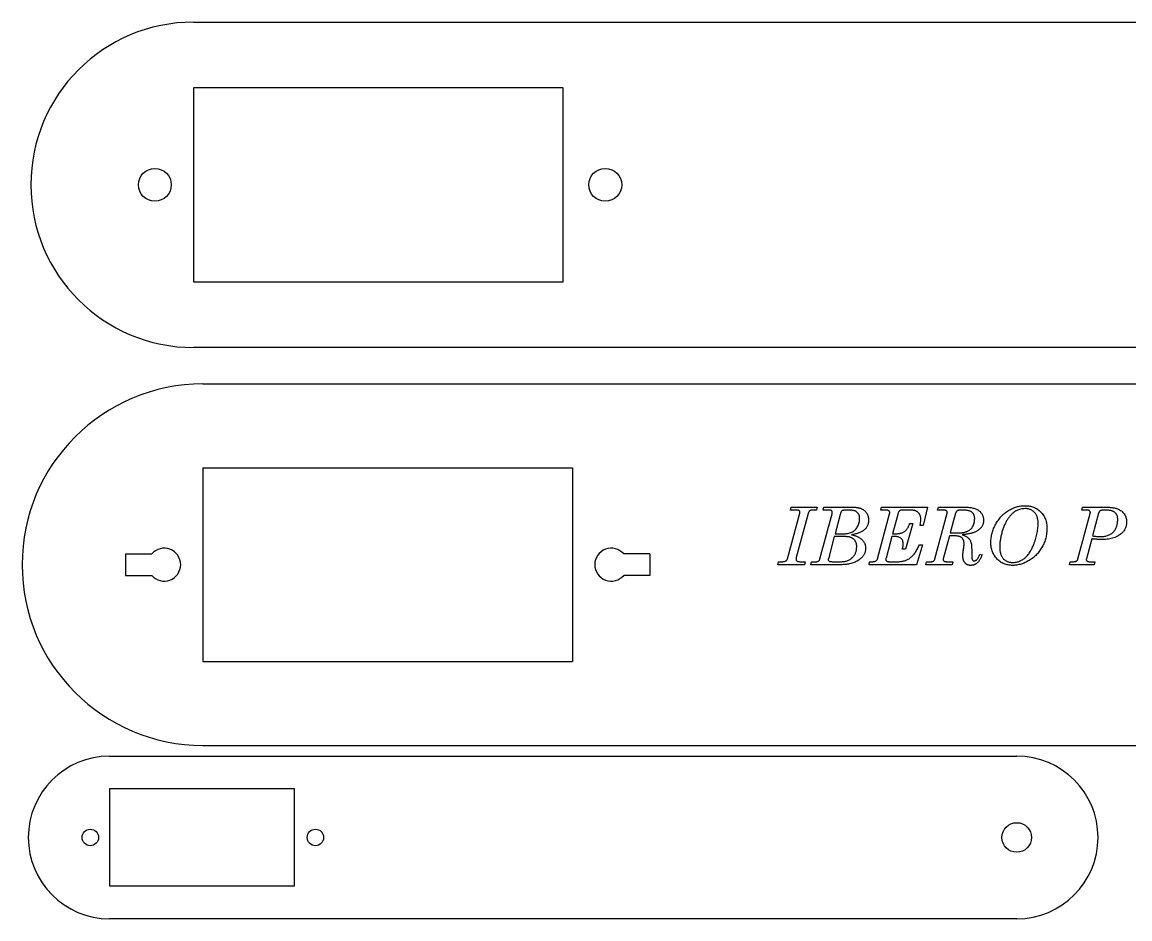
# Model space of a CAD drawing. Header units: millimetres. Extents: x 1 to 263, y 334 to 648.
# Drawn here: x 1.3 to 136.2, y 334.2 to 443.3 of the extents above; entities that cross this region are included whole.
import ezdxf

# ---------------------------------------------------------------- set-up
doc = ezdxf.new("R2010")
doc.units = ezdxf.units.MM

msp = doc.modelspace()

# ---------------------------------------------------------------- linework, layer by layer
at = {"color": 7, "linetype": 'Continuous', "lineweight": 25}
for p, q in [((22.2, 443.29), (243.03, 443.29)), ((67.2, 435.29), (22.2, 435.29)), ((22.2, 435.29), (22.2, 411.69)), ((67.2, 411.69), (67.2, 435.29)), ((22.2, 411.69), (67.2, 411.69)), ((243.03, 403.69), (22.2, 403.69)), ((23.34, 399.26), (223.34, 399.26)), ((23.34, 389.06), (68.34, 389.06)), ((23.34, 389.06), (23.34, 365.46)), ((68.34, 389.06), (68.34, 365.46)), ((94.87, 383.91), (94.95, 384.26)), ((94.95, 384.26), (98.11, 384.26)), ((98.11, 384.26), (98.04, 383.91)), ((98.83, 383.91), (98.92, 384.26)), ((98.92, 384.26), (102.39, 384.26)), ((105.84, 383.91), (105.94, 384.26)), ((105.94, 384.26), (111.54, 384.26)), ((111.54, 384.26), (111, 382.02)), ((112.77, 383.91), (112.86, 384.26)), ((112.86, 384.26), (116.06, 384.26)), ((130.32, 383.91), (130.41, 384.26)), ((130.41, 384.26), (133.11, 384.26)), ((94.5, 377.99), (96, 383.52)), ((95.57, 383.91), (94.87, 383.91)), ((97, 383.47), (95.56, 378.14)), ((98.04, 383.91), (97.56, 383.91)), ((98.44, 377.96), (99.92, 383.44)), ((99.47, 383.91), (98.83, 383.91)), ((100.92, 383.37), (100.29, 381.03)), ((105.45, 377.97), (106.92, 383.45)), ((106.42, 383.91), (105.84, 383.91)), ((107.92, 383.36), (107.29, 381.03)), ((109.38, 383.91), (108.41, 383.91)), ((112.45, 377.97), (113.94, 383.52)), ((113.46, 383.91), (112.77, 383.91)), ((114.96, 383.52), (114.31, 381.12)), ((129.85, 377.96), (131.34, 383.49)), ((130.85, 383.91), (130.32, 383.91)), ((132.37, 383.53), (131.63, 380.76)), ((109.74, 382.29), (108.85, 379.15)), ((109.39, 382.29), (109.74, 382.29)), ((111, 382.02), (110.64, 382.02)), ((100.19, 380.67), (99.47, 377.97)), ((101.56, 380.67), (100.19, 380.67)), ((100.29, 381.03), (101.5, 381.03)), ((107.19, 380.67), (106.49, 378.07)), ((107.65, 380.67), (107.19, 380.67)), ((107.29, 381.03), (107.81, 381.03)), ((114.22, 380.76), (113.46, 377.96)), ((114.87, 380.76), (114.22, 380.76)), ((114.31, 381.12), (115.23, 381.12)), ((131.53, 380.41), (130.88, 377.99)), ((108.85, 379.15), (108.49, 379.15)), ((110.91, 379.69), (110.19, 377.26)), ((110.55, 379.69), (110.91, 379.69)), ((13.94, 378.56), (17.12, 378.56)), ((13.94, 378.56), (13.94, 375.96)), ((77.74, 378.56), (74.56, 378.56)), ((77.74, 378.56), (77.74, 375.96)), ((93.31, 377.26), (93.4, 377.62)), ((93.4, 377.62), (93.85, 377.62)), ((96.06, 377.62), (96.64, 377.62)), ((96.64, 377.62), (96.56, 377.26)), ((97.32, 377.26), (97.42, 377.62)), ((97.42, 377.62), (98.01, 377.62)), ((99.98, 377.62), (100.97, 377.62)), ((104.45, 377.26), (104.49, 377.62)), ((104.49, 377.62), (104.86, 377.62)), ((106.83, 377.62), (107.94, 377.62)), ((111.32, 377.26), (111.41, 377.62)), ((111.41, 377.62), (111.98, 377.62)), ((113.9, 377.62), (114.61, 377.62)), ((114.61, 377.62), (114.53, 377.26)), ((117.92, 378.52), (118.18, 378.44)), ((128.83, 377.26), (128.91, 377.62)), ((128.91, 377.62), (129.27, 377.62)), ((131.32, 377.62), (131.91, 377.62)), ((131.91, 377.62), (131.82, 377.26)), ((96.56, 377.26), (93.31, 377.26)), ((101.15, 377.26), (97.32, 377.26)), ((110.19, 377.26), (104.45, 377.26)), ((114.53, 377.26), (111.32, 377.26)), ((131.82, 377.26), (128.83, 377.26)), ((13.94, 375.96), (17.12, 375.96)), ((77.74, 375.96), (74.56, 375.96)), ((23.34, 365.46), (68.34, 365.46)), ((23.34, 355.26), (223.34, 355.26)), ((11.99, 353.96), (122.4, 353.96)), ((34.49, 349.96), (11.99, 349.96)), ((11.99, 349.96), (11.99, 338.16)), ((34.49, 338.16), (34.49, 349.96)), ((11.99, 338.16), (34.49, 338.16)), ((122.4, 334.16), (11.99, 334.16))]:
    msp.add_line(p, q, dxfattribs=at)
for centre, radius in [((17.5, 423.49), 2), ((72.32, 423.49), 2), ((122.4, 344.06), 1.8), ((9.64, 344.06), 1), ((37.04, 344.06), 1)]:
    msp.add_circle(centre, radius, dxfattribs=at)
for centre, radius, start, end in [((22.2, 423.49), 19.8, 90, 270), ((23.34, 377.26), 22, 90, 270), ((18.64, 377.26), 2, 220.5416, 139.4584), ((73.04, 377.26), 2, 40.5416, 319.4584), ((11.99, 344.06), 9.9, 90, 270), ((122.4, 344.06), 9.9, 270, 90)]:
    msp.add_arc(centre, radius, start, end, dxfattribs=at)
for points, knots in [([(102.39, 384.26), (102.44, 384.26), (102.56, 384.26), (102.72, 384.25), (102.87, 384.24), (103.02, 384.22), (103.15, 384.19), (103.28, 384.16), (103.4, 384.12), (103.54, 384.06), (103.7, 383.97), (103.88, 383.84), (104.02, 383.7), (104.15, 383.53), (104.24, 383.34), (104.31, 383.14), (104.35, 382.91), (104.36, 382.76), (104.36, 382.68)], [0, 0, 0, 0, 0.059829, 0.116348, 0.169583, 0.220687, 0.268379, 0.314151, 0.357214, 0.397768, 0.475243, 0.548688, 0.620565, 0.691579, 0.763795, 0.838079, 0.916206, 1, 1, 1, 1]), ([(116.06, 384.26), (116.16, 384.26), (116.34, 384.26), (116.61, 384.24), (116.86, 384.21), (117.08, 384.16), (117.29, 384.1), (117.48, 384.02), (117.65, 383.93), (117.8, 383.83), (117.93, 383.72), (118.05, 383.59), (118.14, 383.46), (118.22, 383.32), (118.28, 383.17), (118.33, 383.01), (118.36, 382.84), (118.36, 382.72), (118.36, 382.66)], [0, 0, 0, 0, 0.090386, 0.175214, 0.253953, 0.327272, 0.395662, 0.459901, 0.520141, 0.577149, 0.631775, 0.684752, 0.73614, 0.786906, 0.837984, 0.890312, 0.944127, 1, 1, 1, 1]), ([(119.26, 379.94), (119.26, 380.04), (119.26, 380.24), (119.29, 380.53), (119.34, 380.82), (119.4, 381.1), (119.48, 381.38), (119.58, 381.65), (119.7, 381.93), (119.84, 382.19), (119.99, 382.45), (120.16, 382.69), (120.33, 382.92), (120.52, 383.14), (120.72, 383.34), (120.93, 383.52), (121.16, 383.7), (121.39, 383.85), (121.63, 383.99), (121.88, 384.11), (122.13, 384.21), (122.37, 384.3), (122.63, 384.36), (122.88, 384.41), (123.14, 384.44), (123.31, 384.44), (123.39, 384.44)], [0, 0, 0, 0, 0.0435993, 0.0867325, 0.1298178, 0.1726037, 0.2156144, 0.2591366, 0.3028962, 0.3474412, 0.3918177, 0.4353261, 0.4782401, 0.5204424, 0.5621123, 0.603729, 0.6453146, 0.6870965, 0.7284564, 0.7688231, 0.808281, 0.847258, 0.8856074, 0.9238219, 0.9617923, 1, 1, 1, 1]), ([(123.39, 384.44), (123.49, 384.44), (123.68, 384.44), (123.95, 384.4), (124.21, 384.34), (124.46, 384.26), (124.7, 384.15), (124.92, 384.01), (125.13, 383.86), (125.32, 383.67), (125.5, 383.48), (125.65, 383.26), (125.79, 383.03), (125.89, 382.78), (125.98, 382.53), (126.03, 382.25), (126.07, 381.96), (126.08, 381.76), (126.08, 381.66)], [0, 0, 0, 0, 0.066041, 0.129622, 0.191049, 0.251187, 0.310797, 0.370256, 0.430541, 0.491872, 0.553726, 0.614481, 0.675175, 0.736582, 0.799075, 0.863587, 0.930418, 1, 1, 1, 1]), ([(133.11, 384.26), (133.19, 384.26), (133.35, 384.26), (133.58, 384.25), (133.8, 384.24), (134, 384.21), (134.19, 384.18), (134.36, 384.15), (134.52, 384.11), (134.71, 384.04), (134.92, 383.95), (135.14, 383.8), (135.33, 383.63), (135.49, 383.44), (135.62, 383.22), (135.7, 382.99), (135.76, 382.74), (135.77, 382.57), (135.77, 382.48)], [0, 0, 0, 0, 0.06805, 0.132286, 0.192006, 0.248022, 0.300461, 0.348609, 0.393437, 0.434764, 0.511398, 0.584107, 0.654198, 0.723514, 0.792281, 0.860205, 0.928684, 1, 1, 1, 1]), ([(96.01, 383.64), (96.01, 383.66), (96.01, 383.7), (95.99, 383.75), (95.96, 383.8), (95.91, 383.84), (95.85, 383.87), (95.78, 383.89), (95.68, 383.9), (95.61, 383.9), (95.57, 383.91)], [0, 0, 0, 0, 0.104085, 0.199432, 0.295022, 0.394103, 0.508377, 0.644119, 0.807051, 1, 1, 1, 1]), ([(96, 383.52), (96, 383.54), (96.01, 383.58), (96.01, 383.62), (96.01, 383.64)], [0, 0, 0, 0, 0.519154, 1, 1, 1, 1]), ([(97.56, 383.91), (97.52, 383.9), (97.45, 383.9), (97.35, 383.88), (97.26, 383.85), (97.19, 383.81), (97.13, 383.75), (97.08, 383.67), (97.03, 383.57), (97.01, 383.5), (97, 383.47)], [0, 0, 0, 0, 0.145471, 0.275279, 0.389911, 0.497909, 0.605728, 0.720655, 0.853077, 1, 1, 1, 1]), ([(99.95, 383.66), (99.95, 383.68), (99.95, 383.72), (99.93, 383.77), (99.9, 383.81), (99.86, 383.85), (99.8, 383.88), (99.71, 383.89), (99.6, 383.9), (99.52, 383.9), (99.47, 383.91)], [0, 0, 0, 0, 0.097029, 0.1843, 0.267221, 0.352033, 0.455012, 0.596707, 0.776812, 1, 1, 1, 1]), ([(99.92, 383.44), (99.93, 383.47), (99.95, 383.55), (99.95, 383.62), (99.95, 383.66)], [0, 0, 0, 0, 0.501731, 1, 1, 1, 1]), ([(101.84, 383.91), (101.79, 383.9), (101.71, 383.9), (101.59, 383.9), (101.48, 383.89), (101.39, 383.89), (101.31, 383.87), (101.24, 383.86), (101.19, 383.85), (101.13, 383.82), (101.07, 383.76), (101.02, 383.66), (100.96, 383.53), (100.93, 383.42), (100.92, 383.37)], [0, 0, 0, 0, 0.1101062, 0.2087976, 0.2972262, 0.3743745, 0.4405563, 0.4956661, 0.5399362, 0.5758391, 0.6456009, 0.7366676, 0.8548849, 1, 1, 1, 1]), ([(102.88, 383.71), (102.86, 383.72), (102.81, 383.76), (102.71, 383.8), (102.61, 383.83), (102.48, 383.86), (102.34, 383.88), (102.19, 383.89), (102.02, 383.9), (101.9, 383.9), (101.84, 383.91)], [0, 0, 0, 0, 0.082239, 0.175921, 0.27989, 0.397163, 0.527283, 0.670942, 0.828445, 1, 1, 1, 1]), ([(103.28, 382.87), (103.28, 382.91), (103.28, 383), (103.26, 383.13), (103.23, 383.24), (103.19, 383.35), (103.13, 383.45), (103.06, 383.55), (102.98, 383.63), (102.92, 383.68), (102.88, 383.71)], [0, 0, 0, 0, 0.138192, 0.269132, 0.393927, 0.514565, 0.634271, 0.753739, 0.874018, 1, 1, 1, 1]), ([(106.95, 383.62), (106.95, 383.64), (106.94, 383.68), (106.92, 383.74), (106.89, 383.79), (106.83, 383.83), (106.76, 383.87), (106.67, 383.89), (106.55, 383.9), (106.47, 383.9), (106.42, 383.91)], [0, 0, 0, 0, 0.092612, 0.181956, 0.270215, 0.365275, 0.477509, 0.618021, 0.79286, 1, 1, 1, 1]), ([(106.92, 383.45), (106.93, 383.48), (106.94, 383.54), (106.95, 383.6), (106.95, 383.62)], [0, 0, 0, 0, 0.521445, 1, 1, 1, 1]), ([(108.41, 383.91), (108.38, 383.9), (108.32, 383.9), (108.24, 383.88), (108.17, 383.85), (108.11, 383.8), (108.05, 383.73), (108.01, 383.63), (107.96, 383.51), (107.93, 383.41), (107.92, 383.36)], [0, 0, 0, 0, 0.115753, 0.218159, 0.312979, 0.402585, 0.504583, 0.636346, 0.800489, 1, 1, 1, 1]), ([(110.72, 382.75), (110.72, 382.8), (110.72, 382.89), (110.7, 383.03), (110.68, 383.15), (110.64, 383.26), (110.6, 383.37), (110.54, 383.46), (110.48, 383.55), (110.4, 383.63), (110.31, 383.69), (110.22, 383.75), (110.1, 383.8), (109.98, 383.84), (109.85, 383.87), (109.7, 383.89), (109.55, 383.9), (109.44, 383.9), (109.38, 383.91)], [0, 0, 0, 0, 0.070259, 0.136008, 0.197831, 0.256178, 0.311669, 0.365378, 0.417963, 0.470041, 0.523044, 0.57888, 0.638077, 0.700544, 0.767662, 0.839985, 0.91738, 1, 1, 1, 1]), ([(113.96, 383.62), (113.95, 383.64), (113.95, 383.68), (113.93, 383.74), (113.89, 383.79), (113.83, 383.83), (113.77, 383.87), (113.68, 383.89), (113.58, 383.9), (113.5, 383.9), (113.46, 383.91)], [0, 0, 0, 0, 0.096098, 0.187626, 0.284005, 0.389746, 0.508877, 0.647313, 0.811193, 1, 1, 1, 1]), ([(113.94, 383.52), (113.95, 383.54), (113.95, 383.57), (113.95, 383.61), (113.96, 383.62)], [0, 0, 0, 0, 0.531755, 1, 1, 1, 1]), ([(115.81, 383.91), (115.77, 383.9), (115.7, 383.9), (115.59, 383.9), (115.49, 383.9), (115.41, 383.88), (115.33, 383.87), (115.27, 383.86), (115.21, 383.84), (115.15, 383.82), (115.09, 383.78), (115.04, 383.71), (114.99, 383.62), (114.97, 383.55), (114.96, 383.52)], [0, 0, 0, 0, 0.114125, 0.218811, 0.312706, 0.396121, 0.470282, 0.534234, 0.588371, 0.634581, 0.716386, 0.802146, 0.895173, 1, 1, 1, 1]), ([(117.28, 382.88), (117.28, 382.92), (117.28, 383), (117.26, 383.11), (117.24, 383.22), (117.2, 383.32), (117.15, 383.41), (117.09, 383.5), (117.02, 383.57), (116.94, 383.64), (116.85, 383.71), (116.74, 383.76), (116.62, 383.81), (116.48, 383.84), (116.34, 383.87), (116.17, 383.89), (116, 383.9), (115.88, 383.9), (115.81, 383.91)], [0, 0, 0, 0, 0.058999, 0.115696, 0.168716, 0.220771, 0.27104, 0.321793, 0.372226, 0.424186, 0.478545, 0.536162, 0.599287, 0.667445, 0.740825, 0.820895, 0.906778, 1, 1, 1, 1]), ([(123.42, 384.08), (123.33, 384.08), (123.14, 384.07), (122.87, 384.03), (122.6, 383.94), (122.39, 383.85), (122.22, 383.76), (122.1, 383.67), (121.98, 383.58), (121.86, 383.47), (121.74, 383.36), (121.62, 383.23), (121.5, 383.09), (121.39, 382.93), (121.28, 382.77), (121.17, 382.6), (121.07, 382.41), (120.97, 382.21), (120.88, 382.01), (120.79, 381.79), (120.71, 381.56), (120.61, 381.24), (120.5, 380.83), (120.4, 380.35), (120.34, 379.87), (120.34, 379.55), (120.33, 379.39)], [0, 0, 0, 0, 0.045442, 0.089889, 0.13451, 0.179485, 0.20244, 0.226469, 0.251056, 0.276936, 0.30404, 0.332295, 0.361915, 0.392669, 0.424628, 0.457926, 0.492137, 0.52774, 0.564493, 0.60265, 0.642393, 0.683348, 0.765484, 0.845415, 0.923284, 1, 1, 1, 1]), ([(125, 382.27), (125, 382.34), (125, 382.48), (124.98, 382.68), (124.94, 382.87), (124.9, 383.04), (124.84, 383.2), (124.76, 383.35), (124.67, 383.49), (124.57, 383.61), (124.46, 383.73), (124.34, 383.82), (124.21, 383.9), (124.07, 383.97), (123.92, 384.02), (123.76, 384.06), (123.59, 384.08), (123.48, 384.08), (123.42, 384.08)], [0, 0, 0, 0, 0.078166, 0.151505, 0.221473, 0.288054, 0.351158, 0.41207, 0.47195, 0.53039, 0.588177, 0.644527, 0.700861, 0.757187, 0.814892, 0.873988, 0.935702, 1, 1, 1, 1]), ([(131.36, 383.62), (131.36, 383.64), (131.35, 383.68), (131.33, 383.74), (131.3, 383.79), (131.25, 383.84), (131.18, 383.87), (131.09, 383.89), (130.98, 383.9), (130.89, 383.9), (130.85, 383.91)], [0, 0, 0, 0, 0.099921, 0.19151, 0.281226, 0.3741, 0.482824, 0.622287, 0.792727, 1, 1, 1, 1]), ([(131.34, 383.49), (131.35, 383.51), (131.36, 383.55), (131.36, 383.6), (131.36, 383.62)], [0, 0, 0, 0, 0.492717, 1, 1, 1, 1]), ([(133.11, 383.91), (133.04, 383.9), (132.93, 383.9), (132.77, 383.89), (132.65, 383.86), (132.56, 383.82), (132.49, 383.77), (132.44, 383.7), (132.4, 383.62), (132.38, 383.56), (132.37, 383.53)], [0, 0, 0, 0, 0.207252, 0.377162, 0.513141, 0.614755, 0.702537, 0.792719, 0.890135, 1, 1, 1, 1]), ([(134.69, 382.76), (134.69, 382.81), (134.69, 382.9), (134.67, 383.03), (134.65, 383.15), (134.61, 383.26), (134.56, 383.37), (134.5, 383.46), (134.43, 383.55), (134.34, 383.62), (134.25, 383.69), (134.13, 383.75), (134, 383.8), (133.86, 383.84), (133.69, 383.87), (133.51, 383.89), (133.32, 383.9), (133.18, 383.9), (133.11, 383.91)], [0, 0, 0, 0, 0.061759, 0.120207, 0.175105, 0.227734, 0.279028, 0.328651, 0.377333, 0.427187, 0.479068, 0.5351, 0.596455, 0.663753, 0.737346, 0.817751, 0.905238, 1, 1, 1, 1]), ([(101.5, 381.03), (101.58, 381.04), (101.75, 381.04), (101.98, 381.09), (102.21, 381.16), (102.42, 381.26), (102.62, 381.39), (102.79, 381.55), (102.94, 381.73), (103.06, 381.93), (103.16, 382.15), (103.23, 382.38), (103.27, 382.62), (103.28, 382.78), (103.28, 382.87)], [0, 0, 0, 0, 0.086396, 0.170094, 0.252206, 0.334377, 0.415635, 0.496115, 0.576471, 0.658992, 0.742964, 0.827108, 0.912166, 1, 1, 1, 1]), ([(104.36, 382.68), (104.36, 382.62), (104.35, 382.5), (104.33, 382.33), (104.29, 382.17), (104.23, 382.02), (104.16, 381.87), (104.07, 381.74), (103.97, 381.61), (103.84, 381.5), (103.71, 381.39), (103.55, 381.29), (103.38, 381.2), (103.2, 381.13), (102.99, 381.05), (102.78, 380.99), (102.54, 380.94), (102.38, 380.91), (102.3, 380.9)], [0, 0, 0, 0, 0.05926, 0.116212, 0.171491, 0.224734, 0.277887, 0.331018, 0.385266, 0.440651, 0.498454, 0.558582, 0.621753, 0.689197, 0.7604, 0.835499, 0.915327, 1, 1, 1, 1]), ([(107.81, 381.03), (107.86, 381.03), (107.95, 381.04), (108.09, 381.05), (108.22, 381.08), (108.35, 381.11), (108.47, 381.15), (108.59, 381.21), (108.69, 381.27), (108.8, 381.35), (108.89, 381.43), (108.98, 381.52), (109.06, 381.63), (109.14, 381.74), (109.21, 381.86), (109.28, 382), (109.33, 382.14), (109.37, 382.24), (109.39, 382.29)], [0, 0, 0, 0, 0.066282, 0.129626, 0.191169, 0.251063, 0.310068, 0.3676, 0.424725, 0.482357, 0.540671, 0.599342, 0.660602, 0.723029, 0.788111, 0.85569, 0.92638, 1, 1, 1, 1]), ([(110.64, 382.02), (110.65, 382.09), (110.68, 382.23), (110.7, 382.42), (110.72, 382.59), (110.72, 382.7), (110.72, 382.75)], [0, 0, 0, 0, 0.2949126, 0.5596545, 0.7944101, 1, 1, 1, 1]), ([(115.23, 381.12), (115.29, 381.12), (115.41, 381.12), (115.58, 381.13), (115.74, 381.15), (115.89, 381.17), (116.03, 381.2), (116.16, 381.24), (116.29, 381.28), (116.43, 381.34), (116.6, 381.43), (116.77, 381.56), (116.92, 381.7), (116.99, 381.81), (117.02, 381.87)], [0, 0, 0, 0, 0.088366, 0.17203, 0.251087, 0.32645, 0.396984, 0.464126, 0.528083, 0.588086, 0.701462, 0.805557, 0.904652, 1, 1, 1, 1]), ([(117.02, 381.87), (117.06, 381.95), (117.14, 382.1), (117.22, 382.35), (117.27, 382.61), (117.28, 382.79), (117.28, 382.88)], [0, 0, 0, 0, 0.248306, 0.495704, 0.744481, 1, 1, 1, 1]), ([(118.36, 382.66), (118.36, 382.62), (118.36, 382.53), (118.34, 382.4), (118.32, 382.28), (118.28, 382.16), (118.24, 382.04), (118.18, 381.94), (118.12, 381.83), (118.05, 381.74), (117.96, 381.65), (117.87, 381.56), (117.76, 381.48), (117.65, 381.4), (117.52, 381.33), (117.39, 381.27), (117.24, 381.2), (117.14, 381.17), (117.09, 381.15)], [0, 0, 0, 0, 0.063143, 0.124057, 0.183625, 0.241243, 0.297647, 0.353806, 0.409625, 0.466305, 0.523978, 0.583547, 0.645358, 0.709725, 0.777162, 0.848312, 0.922207, 1, 1, 1, 1]), ([(126.08, 381.66), (126.08, 381.57), (126.07, 381.37), (126.04, 381.08), (126, 380.79), (125.94, 380.5), (125.85, 380.23), (125.75, 379.95), (125.64, 379.68), (125.5, 379.42), (125.35, 379.17), (125.18, 378.93), (125.01, 378.7), (124.82, 378.49), (124.62, 378.29), (124.4, 378.11), (124.17, 377.93), (123.93, 377.78), (123.68, 377.64), (123.44, 377.51), (123.18, 377.41), (122.93, 377.32), (122.68, 377.26), (122.42, 377.21), (122.16, 377.18), (121.99, 377.18), (121.91, 377.17)], [0, 0, 0, 0, 0.043885, 0.087123, 0.130055, 0.172878, 0.215629, 0.258375, 0.301551, 0.345325, 0.388938, 0.431811, 0.474115, 0.516026, 0.557873, 0.599843, 0.641807, 0.684391, 0.726559, 0.767461, 0.80754, 0.846801, 0.885496, 0.923807, 0.961899, 1, 1, 1, 1]), ([(124.44, 379.65), (124.48, 379.77), (124.57, 379.99), (124.69, 380.33), (124.78, 380.66), (124.86, 380.99), (124.92, 381.31), (124.97, 381.63), (125, 381.95), (125, 382.16), (125, 382.27)], [0, 0, 0, 0, 0.135324, 0.267357, 0.396023, 0.521439, 0.644525, 0.76498, 0.883198, 1, 1, 1, 1]), ([(134.11, 381.19), (134.15, 381.24), (134.25, 381.34), (134.37, 381.51), (134.47, 381.69), (134.55, 381.88), (134.61, 382.08), (134.66, 382.29), (134.69, 382.52), (134.69, 382.68), (134.69, 382.76)], [0, 0, 0, 0, 0.119543, 0.237486, 0.356549, 0.476705, 0.599747, 0.727397, 0.860423, 1, 1, 1, 1]), ([(135.77, 382.48), (135.77, 382.41), (135.77, 382.26), (135.73, 382.05), (135.68, 381.85), (135.61, 381.66), (135.51, 381.48), (135.39, 381.31), (135.26, 381.15), (135.15, 381.06), (135.1, 381.02)], [0, 0, 0, 0, 0.134342, 0.263296, 0.388012, 0.509669, 0.629376, 0.749912, 0.873492, 1, 1, 1, 1]), ([(102.92, 379.51), (102.92, 379.55), (102.92, 379.64), (102.9, 379.76), (102.87, 379.88), (102.83, 379.99), (102.78, 380.09), (102.72, 380.19), (102.64, 380.28), (102.56, 380.36), (102.46, 380.43), (102.36, 380.5), (102.25, 380.55), (102.13, 380.6), (102, 380.63), (101.86, 380.66), (101.71, 380.67), (101.61, 380.67), (101.56, 380.67)], [0, 0, 0, 0, 0.063862, 0.124768, 0.184142, 0.240962, 0.297719, 0.354472, 0.411566, 0.47042, 0.53021, 0.590636, 0.652357, 0.715993, 0.782109, 0.851208, 0.923665, 1, 1, 1, 1]), ([(102.3, 380.9), (102.36, 380.88), (102.5, 380.85), (102.7, 380.8), (102.88, 380.74), (103.04, 380.67), (103.2, 380.59), (103.34, 380.5), (103.46, 380.41), (103.58, 380.3), (103.68, 380.19), (103.76, 380.08), (103.84, 379.96), (103.9, 379.84), (103.94, 379.71), (103.98, 379.57), (104, 379.44), (104, 379.34), (104, 379.3)], [0, 0, 0, 0, 0.083368, 0.162625, 0.237631, 0.308495, 0.375771, 0.440366, 0.502293, 0.56175, 0.619656, 0.675324, 0.729561, 0.783332, 0.836474, 0.890135, 0.944483, 1, 1, 1, 1]), ([(108.59, 379.77), (108.58, 379.84), (108.58, 379.97), (108.53, 380.16), (108.46, 380.32), (108.35, 380.45), (108.21, 380.55), (108.04, 380.62), (107.85, 380.67), (107.72, 380.67), (107.65, 380.67)], [0, 0, 0, 0, 0.140931, 0.267446, 0.383883, 0.497049, 0.610242, 0.728434, 0.857253, 1, 1, 1, 1]), ([(115.99, 379.73), (115.99, 379.78), (115.99, 379.86), (115.98, 379.98), (115.96, 380.1), (115.93, 380.2), (115.9, 380.29), (115.85, 380.38), (115.8, 380.45), (115.74, 380.52), (115.67, 380.58), (115.59, 380.63), (115.5, 380.67), (115.39, 380.71), (115.28, 380.73), (115.15, 380.75), (115.01, 380.76), (114.92, 380.76), (114.87, 380.76)], [0, 0, 0, 0, 0.0735991, 0.1427045, 0.2069443, 0.2675767, 0.3236859, 0.3771047, 0.4282315, 0.4780881, 0.5286241, 0.5822066, 0.638832, 0.7006143, 0.7664225, 0.8383492, 0.9161228, 1, 1, 1, 1]), ([(117.09, 381.15), (117.05, 381.14), (116.97, 381.11), (116.84, 381.07), (116.69, 381.04), (116.53, 381.01), (116.35, 380.98), (116.16, 380.95), (115.96, 380.92), (115.82, 380.91), (115.75, 380.9)], [0, 0, 0, 0, 0.090569, 0.190412, 0.299971, 0.419347, 0.549629, 0.689715, 0.839827, 1, 1, 1, 1]), ([(115.75, 380.9), (115.83, 380.87), (115.98, 380.82), (116.18, 380.73), (116.36, 380.63), (116.5, 380.51), (116.62, 380.38), (116.72, 380.24), (116.79, 380.09), (116.83, 379.98), (116.85, 379.92)], [0, 0, 0, 0, 0.1629424, 0.309169, 0.4398344, 0.5562718, 0.6658158, 0.7756619, 0.885986, 1, 1, 1, 1]), ([(132.64, 380.32), (132.61, 380.32), (132.54, 380.32), (132.42, 380.32), (132.3, 380.33), (132.17, 380.34), (132.03, 380.35), (131.87, 380.37), (131.7, 380.38), (131.59, 380.4), (131.53, 380.41)], [0, 0, 0, 0, 0.08943, 0.188998, 0.298751, 0.418723, 0.548941, 0.688172, 0.838938, 1, 1, 1, 1]), ([(131.63, 380.76), (131.71, 380.75), (131.86, 380.72), (132.09, 380.7), (132.3, 380.68), (132.43, 380.68), (132.49, 380.67)], [0, 0, 0, 0, 0.284242, 0.544303, 0.783785, 1, 1, 1, 1]), ([(132.49, 380.67), (132.58, 380.68), (132.75, 380.68), (133, 380.7), (133.23, 380.74), (133.44, 380.8), (133.63, 380.87), (133.81, 380.96), (133.97, 381.07), (134.06, 381.15), (134.11, 381.19)], [0, 0, 0, 0, 0.151653, 0.294214, 0.427696, 0.552861, 0.67176, 0.784983, 0.89366, 1, 1, 1, 1]), ([(135.1, 381.02), (135.02, 380.96), (134.87, 380.85), (134.62, 380.7), (134.34, 380.58), (134.05, 380.48), (133.73, 380.41), (133.38, 380.35), (133.02, 380.32), (132.77, 380.32), (132.64, 380.32)], [0, 0, 0, 0, 0.107472, 0.218272, 0.332891, 0.45262, 0.578235, 0.711126, 0.851503, 1, 1, 1, 1]), ([(102.49, 378.22), (102.52, 378.26), (102.59, 378.34), (102.68, 378.48), (102.76, 378.63), (102.82, 378.78), (102.86, 378.95), (102.9, 379.13), (102.92, 379.32), (102.92, 379.44), (102.92, 379.51)], [0, 0, 0, 0, 0.115958, 0.232476, 0.350063, 0.470348, 0.59475, 0.724155, 0.858877, 1, 1, 1, 1]), ([(104, 379.3), (104, 379.23), (103.99, 379.09), (103.96, 378.89), (103.91, 378.71), (103.83, 378.53), (103.74, 378.36), (103.62, 378.2), (103.48, 378.06), (103.37, 377.97), (103.32, 377.93)], [0, 0, 0, 0, 0.131023, 0.256302, 0.378578, 0.498601, 0.619437, 0.74196, 0.868251, 1, 1, 1, 1]), ([(107.94, 377.62), (108.01, 377.62), (108.16, 377.63), (108.36, 377.65), (108.56, 377.69), (108.76, 377.74), (108.94, 377.81), (109.12, 377.89), (109.29, 377.99), (109.45, 378.1), (109.61, 378.23), (109.76, 378.38), (109.91, 378.55), (110.05, 378.74), (110.18, 378.95), (110.31, 379.18), (110.44, 379.42), (110.51, 379.6), (110.55, 379.69)], [0, 0, 0, 0, 0.059869, 0.11847, 0.175372, 0.231236, 0.286158, 0.34112, 0.395953, 0.451425, 0.508483, 0.568052, 0.630563, 0.696935, 0.76638, 0.840062, 0.917701, 1, 1, 1, 1]), ([(108.49, 379.15), (108.5, 379.21), (108.53, 379.34), (108.56, 379.5), (108.58, 379.64), (108.59, 379.73), (108.59, 379.77)], [0, 0, 0, 0, 0.320463, 0.595318, 0.820986, 1, 1, 1, 1]), ([(115.85, 378.35), (115.85, 378.41), (115.85, 378.52), (115.86, 378.69), (115.88, 378.87), (115.9, 378.99), (115.91, 379.06)], [0, 0, 0, 0, 0.224406, 0.467258, 0.724852, 1, 1, 1, 1]), ([(115.91, 379.06), (115.92, 379.1), (115.93, 379.17), (115.95, 379.28), (115.96, 379.38), (115.97, 379.47), (115.98, 379.55), (115.99, 379.62), (115.99, 379.68), (115.99, 379.72), (115.99, 379.73)], [0, 0, 0, 0, 0.178614, 0.34009, 0.487071, 0.621587, 0.737039, 0.839863, 0.928224, 1, 1, 1, 1]), ([(116.85, 379.92), (116.85, 379.9), (116.87, 379.84), (116.88, 379.74), (116.9, 379.61), (116.91, 379.46), (116.91, 379.28), (116.92, 379.08), (116.92, 378.85), (116.92, 378.69), (116.92, 378.61)], [0, 0, 0, 0, 0.061142, 0.139657, 0.235853, 0.35209, 0.486202, 0.638381, 0.809624, 1, 1, 1, 1]), ([(121.91, 377.17), (121.81, 377.18), (121.63, 377.18), (121.36, 377.22), (121.11, 377.28), (120.86, 377.36), (120.63, 377.47), (120.41, 377.61), (120.2, 377.76), (120.01, 377.94), (119.83, 378.14), (119.68, 378.36), (119.55, 378.59), (119.44, 378.83), (119.36, 379.09), (119.3, 379.36), (119.26, 379.65), (119.26, 379.84), (119.26, 379.94)], [0, 0, 0, 0, 0.065041, 0.127612, 0.188672, 0.248566, 0.308017, 0.367653, 0.427993, 0.48991, 0.552139, 0.613475, 0.674749, 0.736314, 0.799093, 0.863583, 0.930405, 1, 1, 1, 1]), ([(120.33, 379.39), (120.34, 379.31), (120.34, 379.17), (120.36, 378.96), (120.39, 378.77), (120.44, 378.58), (120.49, 378.42), (120.57, 378.26), (120.65, 378.13), (120.75, 378), (120.86, 377.89), (120.98, 377.79), (121.11, 377.71), (121.25, 377.65), (121.4, 377.6), (121.57, 377.56), (121.74, 377.54), (121.86, 377.53), (121.92, 377.53)], [0, 0, 0, 0, 0.080426, 0.155585, 0.226816, 0.294135, 0.357459, 0.418301, 0.476661, 0.533907, 0.589677, 0.645106, 0.700519, 0.756169, 0.813408, 0.872524, 0.934732, 1, 1, 1, 1]), ([(121.92, 377.53), (121.98, 377.53), (122.11, 377.54), (122.29, 377.56), (122.48, 377.6), (122.66, 377.65), (122.83, 377.72), (123, 377.81), (123.17, 377.91), (123.33, 378.02), (123.49, 378.16), (123.65, 378.31), (123.79, 378.48), (123.94, 378.68), (124.07, 378.89), (124.2, 379.13), (124.33, 379.38), (124.4, 379.56), (124.44, 379.65)], [0, 0, 0, 0, 0.054222, 0.107643, 0.160934, 0.21375, 0.267242, 0.32141, 0.37662, 0.433218, 0.492036, 0.553453, 0.617887, 0.686021, 0.758199, 0.834164, 0.914882, 1, 1, 1, 1]), ([(93.85, 377.62), (93.89, 377.62), (93.98, 377.63), (94.1, 377.64), (94.2, 377.67), (94.29, 377.71), (94.36, 377.76), (94.43, 377.83), (94.47, 377.9), (94.49, 377.96), (94.5, 377.99)], [0, 0, 0, 0, 0.16289, 0.308083, 0.441259, 0.560619, 0.672526, 0.77904, 0.887133, 1, 1, 1, 1]), ([(95.56, 378.14), (95.56, 378.11), (95.55, 378.04), (95.55, 377.97), (95.54, 377.93)], [0, 0, 0, 0, 0.447795, 1, 1, 1, 1]), ([(95.54, 377.93), (95.55, 377.91), (95.55, 377.86), (95.57, 377.8), (95.6, 377.74), (95.66, 377.7), (95.73, 377.66), (95.82, 377.64), (95.93, 377.63), (96.01, 377.62), (96.06, 377.62)], [0, 0, 0, 0, 0.105606, 0.20336, 0.295983, 0.392336, 0.502932, 0.639943, 0.804048, 1, 1, 1, 1]), ([(98.01, 377.62), (98.04, 377.62), (98.09, 377.63), (98.16, 377.64), (98.23, 377.67), (98.29, 377.7), (98.34, 377.75), (98.39, 377.81), (98.42, 377.88), (98.44, 377.93), (98.44, 377.96)], [0, 0, 0, 0, 0.139079, 0.266385, 0.384752, 0.500926, 0.615687, 0.734706, 0.860921, 1, 1, 1, 1]), ([(99.47, 377.97), (99.46, 377.96), (99.45, 377.93), (99.45, 377.9), (99.45, 377.89)], [0, 0, 0, 0, 0.528056, 1, 1, 1, 1]), ([(99.45, 377.89), (99.45, 377.87), (99.45, 377.83), (99.47, 377.78), (99.51, 377.73), (99.54, 377.71), (99.55, 377.7)], [0, 0, 0, 0, 0.265043, 0.513562, 0.747761, 1, 1, 1, 1]), ([(99.55, 377.7), (99.58, 377.69), (99.63, 377.66), (99.73, 377.64), (99.85, 377.63), (99.94, 377.62), (99.98, 377.62)], [0, 0, 0, 0, 0.1945161, 0.423764, 0.6920753, 1, 1, 1, 1]), ([(100.97, 377.62), (101.05, 377.62), (101.2, 377.63), (101.43, 377.66), (101.64, 377.7), (101.84, 377.77), (102.03, 377.85), (102.2, 377.96), (102.35, 378.08), (102.44, 378.17), (102.49, 378.22)], [0, 0, 0, 0, 0.1422838, 0.2779887, 0.4064889, 0.5292649, 0.6490547, 0.7658293, 0.8824262, 1, 1, 1, 1]), ([(103.32, 377.93), (103.25, 377.88), (103.1, 377.77), (102.86, 377.63), (102.6, 377.52), (102.34, 377.43), (102.06, 377.35), (101.77, 377.3), (101.46, 377.27), (101.26, 377.27), (101.15, 377.26)], [0, 0, 0, 0, 0.118179, 0.236962, 0.356197, 0.477891, 0.602128, 0.729743, 0.862173, 1, 1, 1, 1]), ([(104.86, 377.62), (104.9, 377.62), (104.98, 377.63), (105.08, 377.64), (105.17, 377.67), (105.25, 377.71), (105.32, 377.75), (105.38, 377.82), (105.42, 377.89), (105.44, 377.94), (105.45, 377.97)], [0, 0, 0, 0, 0.1566882, 0.2994736, 0.4292698, 0.5479234, 0.6601884, 0.7709837, 0.882271, 1, 1, 1, 1]), ([(106.49, 378.07), (106.48, 378.04), (106.47, 377.99), (106.47, 377.94), (106.47, 377.91)], [0, 0, 0, 0, 0.510405, 1, 1, 1, 1]), ([(106.47, 377.91), (106.47, 377.89), (106.47, 377.85), (106.48, 377.8), (106.5, 377.75), (106.53, 377.72), (106.54, 377.71)], [0, 0, 0, 0, 0.293639, 0.545635, 0.779247, 1, 1, 1, 1]), ([(106.54, 377.71), (106.56, 377.7), (106.6, 377.67), (106.67, 377.64), (106.75, 377.63), (106.8, 377.62), (106.83, 377.62)], [0, 0, 0, 0, 0.239667, 0.478628, 0.732833, 1, 1, 1, 1]), ([(111.98, 377.62), (112.01, 377.62), (112.07, 377.63), (112.15, 377.64), (112.22, 377.67), (112.28, 377.71), (112.34, 377.76), (112.38, 377.82), (112.42, 377.89), (112.44, 377.94), (112.45, 377.97)], [0, 0, 0, 0, 0.140342, 0.269401, 0.389123, 0.505792, 0.619152, 0.738316, 0.863605, 1, 1, 1, 1]), ([(113.46, 377.96), (113.46, 377.95), (113.45, 377.92), (113.45, 377.9), (113.45, 377.89)], [0, 0, 0, 0, 0.503802, 1, 1, 1, 1]), ([(113.45, 377.89), (113.45, 377.87), (113.45, 377.83), (113.47, 377.78), (113.5, 377.74), (113.53, 377.72), (113.54, 377.71)], [0, 0, 0, 0, 0.2725806, 0.5174056, 0.7559811, 1, 1, 1, 1]), ([(113.54, 377.71), (113.56, 377.69), (113.61, 377.66), (113.7, 377.64), (113.8, 377.63), (113.87, 377.62), (113.9, 377.62)], [0, 0, 0, 0, 0.211094, 0.445732, 0.70745, 1, 1, 1, 1]), ([(116.79, 377.17), (116.76, 377.17), (116.69, 377.18), (116.59, 377.19), (116.5, 377.21), (116.41, 377.25), (116.32, 377.29), (116.25, 377.34), (116.17, 377.4), (116.11, 377.47), (116.04, 377.55), (115.99, 377.64), (115.95, 377.73), (115.91, 377.84), (115.88, 377.96), (115.86, 378.08), (115.85, 378.21), (115.85, 378.31), (115.85, 378.35)], [0, 0, 0, 0, 0.060665, 0.118585, 0.175206, 0.230142, 0.283992, 0.338971, 0.394242, 0.450428, 0.508764, 0.568611, 0.630912, 0.695933, 0.765269, 0.839067, 0.917232, 1, 1, 1, 1]), ([(118.18, 378.44), (118.16, 378.39), (118.12, 378.29), (118.06, 378.14), (117.99, 378.01), (117.92, 377.88), (117.85, 377.77), (117.77, 377.67), (117.69, 377.57), (117.6, 377.49), (117.51, 377.41), (117.42, 377.35), (117.33, 377.3), (117.23, 377.25), (117.12, 377.22), (117.02, 377.19), (116.91, 377.18), (116.83, 377.18), (116.79, 377.17)], [0, 0, 0, 0, 0.08183, 0.159686, 0.234018, 0.3047, 0.3723, 0.43613, 0.498016, 0.557769, 0.615264, 0.670474, 0.725825, 0.779575, 0.833903, 0.888447, 0.943364, 1, 1, 1, 1]), ([(116.92, 378.61), (116.92, 378.56), (116.92, 378.47), (116.93, 378.34), (116.94, 378.22), (116.94, 378.12), (116.95, 378.03), (116.96, 377.96), (116.98, 377.9), (116.99, 377.87), (117, 377.86)], [0, 0, 0, 0, 0.192347, 0.364431, 0.51821, 0.651688, 0.76708, 0.862857, 0.940906, 1, 1, 1, 1]), ([(117, 377.86), (117.01, 377.84), (117.03, 377.79), (117.08, 377.75), (117.15, 377.72), (117.2, 377.71), (117.23, 377.71)], [0, 0, 0, 0, 0.257436, 0.498251, 0.735513, 1, 1, 1, 1]), ([(117.23, 377.71), (117.25, 377.72), (117.32, 377.72), (117.4, 377.76), (117.49, 377.83), (117.58, 377.92), (117.67, 378.03), (117.75, 378.17), (117.84, 378.34), (117.89, 378.46), (117.92, 378.52)], [0, 0, 0, 0, 0.078892, 0.164049, 0.26052, 0.371827, 0.500278, 0.64671, 0.813451, 1, 1, 1, 1]), ([(129.27, 377.62), (129.31, 377.62), (129.38, 377.63), (129.49, 377.64), (129.58, 377.67), (129.66, 377.7), (129.73, 377.75), (129.78, 377.81), (129.83, 377.88), (129.84, 377.93), (129.85, 377.96)], [0, 0, 0, 0, 0.160634, 0.303343, 0.433724, 0.554833, 0.666969, 0.774964, 0.884385, 1, 1, 1, 1]), ([(130.88, 377.99), (130.88, 377.97), (130.87, 377.94), (130.86, 377.9), (130.86, 377.88)], [0, 0, 0, 0, 0.512597, 1, 1, 1, 1]), ([(130.86, 377.88), (130.86, 377.86), (130.87, 377.82), (130.89, 377.77), (130.92, 377.73), (130.97, 377.69), (131.03, 377.66), (131.11, 377.64), (131.21, 377.62), (131.28, 377.62), (131.32, 377.62)], [0, 0, 0, 0, 0.098084, 0.18981, 0.282908, 0.384161, 0.499937, 0.639903, 0.805145, 1, 1, 1, 1])]:
    msp.add_open_spline(points, degree=3, knots=knots, dxfattribs=at)

doc.saveas('drawing.dxf')
